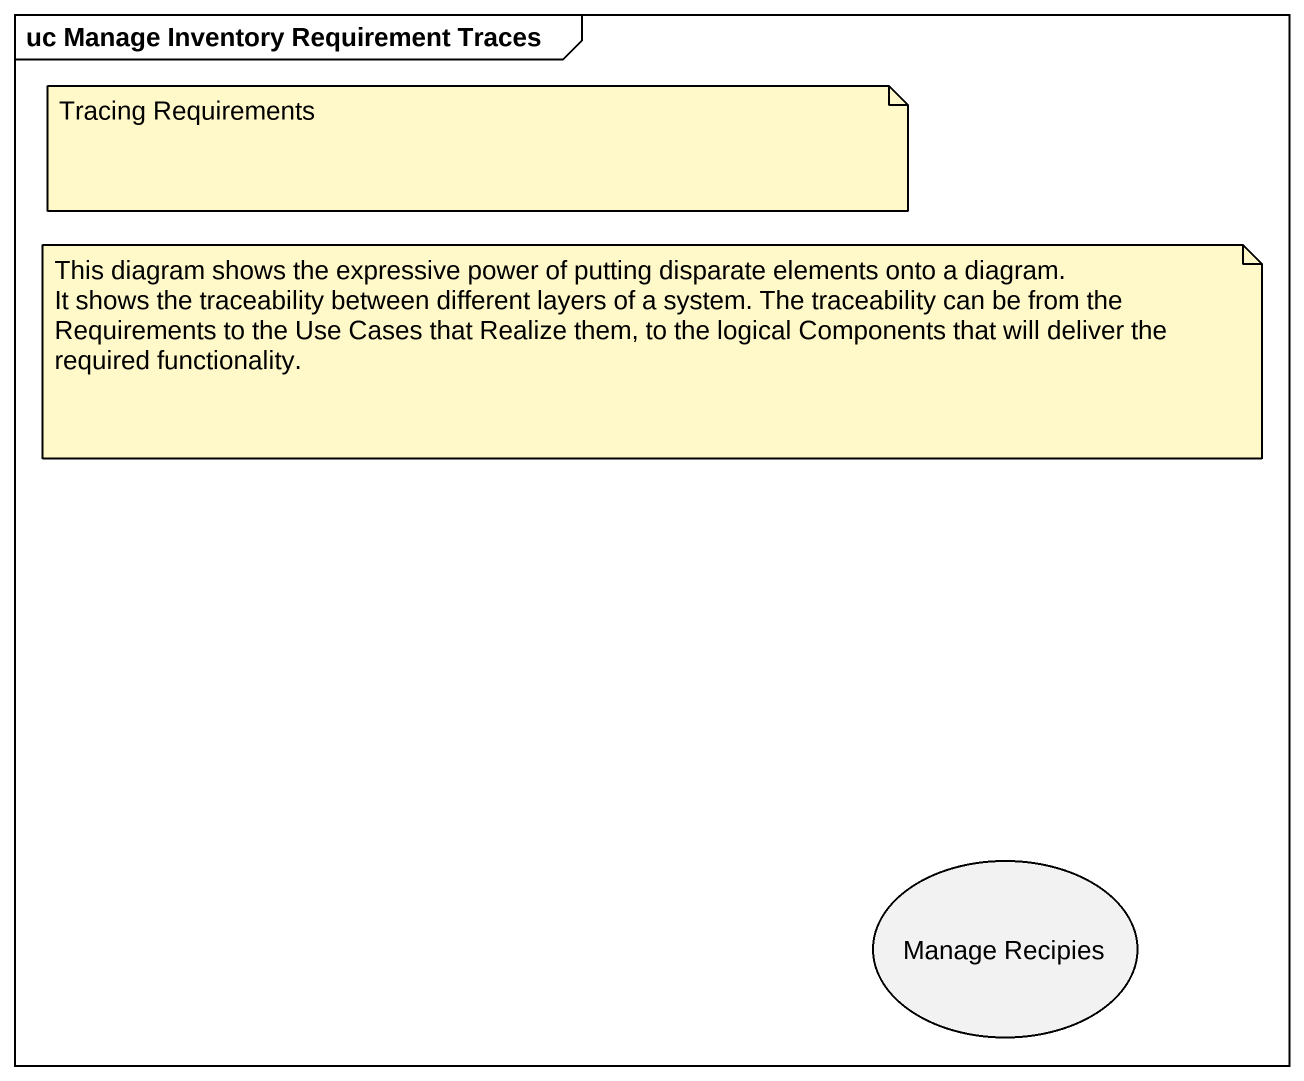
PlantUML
@startuml
mainframe uc Manage Inventory Requirement Traces
usecase "Manage Recipies" as Manage_Recipies
note as N1
  Tracing Requirements
end note
note as N2
  This diagram shows the expressive power of putting disparate elements onto a diagram.
  It shows the traceability between different layers of a system. The traceability can be from the Requirements to the Use Cases that Realize them, to the logical Components that will deliver the required functionality.
end note
@enduml
